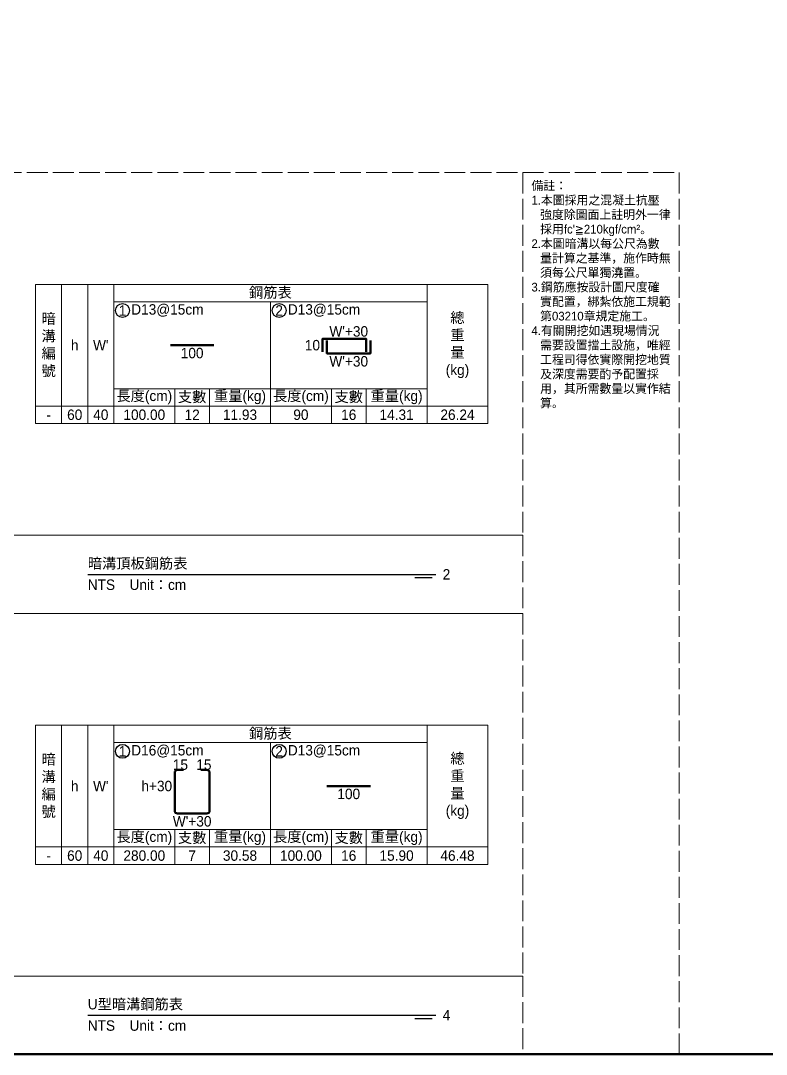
# Model space of a CAD drawing. Extents: x -3420 to 2030, y -3892 to 566.
# Drawn here: x -2139 to -1710, y -3892 to -3298 of the extents above; entities that cross this region are included whole.
import ezdxf

# ---------------------------------------------------------------- set-up
doc = ezdxf.new("R2010")
doc.units = 0
doc.header["$MEASUREMENT"] = 0
doc.linetypes.add('ACAD_ISO02W100', pattern=[15, 12, -3])
for name, color, linetype, lineweight in [('一、1.基本-圖框', 7, 'Continuous', 20), ('一、3.基本-變更', 1, 'Continuous', 50), ('二、5.繪圖-鋼筋', 60, 'Continuous', 50)]:
    doc.layers.add(name, color=color, linetype=linetype, lineweight=lineweight)
doc.layers.add('一、4.基本-隱藏', color=9, linetype='ACAD_ISO02W100', lineweight=20, plot=False)
doc.layers.add('三、1.文字-說明文字', color=2, linetype='Continuous')
doc.layers.add('三、3.文字-註解文字', color=2, linetype='Continuous')
doc.styles.add('次圖名(詳圖)', font='MS PGothic.ttf', dxfattribs={"height": 6})
doc.styles.add('註解文字(詳圖)', font='MS PGothic.ttf', dxfattribs={"height": 5})

msp = doc.modelspace()

# ---------------------------------------------------------------- linework, layer by layer
at = {"layer": '一、1.基本-圖框'}
for points in [[(-2130, -3519.25), (-2115, -3519.25), (-2115, -3449.25), (-2130, -3449.25)], [(-2115, -3519.25), (-2100, -3519.25), (-2100, -3449.25), (-2115, -3449.25)], [(-2100, -3519.25), (-2085, -3519.25), (-2085, -3449.25), (-2100, -3449.25)], [(-2085, -3459.25), (-1905, -3459.25), (-1905, -3449.25), (-2085, -3449.25)], [(-1870, -3519.25), (-1905, -3519.25), (-1905, -3449.25), (-1870, -3449.25)], [(-2085, -3459.25), (-1995, -3459.25), (-1995, -3509.25), (-2085, -3509.25)], [(-1995, -3459.25), (-1905, -3459.25), (-1905, -3509.25), (-1995, -3509.25)], [(-2085, -3509.25), (-2050, -3509.25), (-2050, -3519.25), (-2085, -3519.25)], [(-2050, -3509.25), (-2030, -3509.25), (-2030, -3519.25), (-2050, -3519.25)], [(-2030, -3509.25), (-1995, -3509.25), (-1995, -3519.25), (-2030, -3519.25)], [(-1995, -3509.25), (-1960, -3509.25), (-1960, -3519.25), (-1995, -3519.25)], [(-1960, -3509.25), (-1940, -3509.25), (-1940, -3519.25), (-1960, -3519.25)], [(-1940, -3509.25), (-1905, -3509.25), (-1905, -3519.25), (-1940, -3519.25)], [(-2130, -3519.25), (-2115, -3519.25), (-2115, -3529.25), (-2130, -3529.25)], [(-2115, -3519.25), (-2100, -3519.25), (-2100, -3529.25), (-2115, -3529.25)], [(-2100, -3519.25), (-2085, -3519.25), (-2085, -3529.25), (-2100, -3529.25)], [(-2085, -3519.25), (-2050, -3519.25), (-2050, -3529.25), (-2085, -3529.25)], [(-2050, -3519.25), (-2030, -3519.25), (-2030, -3529.25), (-2050, -3529.25)], [(-2030, -3519.25), (-1995, -3519.25), (-1995, -3529.25), (-2030, -3529.25)], [(-1995, -3519.25), (-1960, -3519.25), (-1960, -3529.25), (-1995, -3529.25)], [(-1960, -3519.25), (-1940, -3519.25), (-1940, -3529.25), (-1960, -3529.25)], [(-1940, -3519.25), (-1905, -3519.25), (-1905, -3529.25), (-1940, -3529.25)], [(-1905, -3519.25), (-1870, -3519.25), (-1870, -3529.25), (-1905, -3529.25)], [(-2130, -3772.75), (-2115, -3772.75), (-2115, -3702.75), (-2130, -3702.75)], [(-2115, -3772.75), (-2100, -3772.75), (-2100, -3702.75), (-2115, -3702.75)], [(-2100, -3772.75), (-2085, -3772.75), (-2085, -3702.75), (-2100, -3702.75)], [(-2085, -3712.75), (-1905, -3712.75), (-1905, -3702.75), (-2085, -3702.75)], [(-1870, -3772.75), (-1905, -3772.75), (-1905, -3702.75), (-1870, -3702.75)], [(-2085, -3712.75), (-1995, -3712.75), (-1995, -3762.75), (-2085, -3762.75)], [(-1995, -3712.75), (-1905, -3712.75), (-1905, -3762.75), (-1995, -3762.75)], [(-2085, -3762.75), (-2050, -3762.75), (-2050, -3772.75), (-2085, -3772.75)], [(-2050, -3762.75), (-2030, -3762.75), (-2030, -3772.75), (-2050, -3772.75)], [(-2030, -3762.75), (-1995, -3762.75), (-1995, -3772.75), (-2030, -3772.75)], [(-1995, -3762.75), (-1960, -3762.75), (-1960, -3772.75), (-1995, -3772.75)], [(-1960, -3762.75), (-1940, -3762.75), (-1940, -3772.75), (-1960, -3772.75)], [(-1940, -3762.75), (-1905, -3762.75), (-1905, -3772.75), (-1940, -3772.75)], [(-2130, -3772.75), (-2115, -3772.75), (-2115, -3782.75), (-2130, -3782.75)], [(-2115, -3772.75), (-2100, -3772.75), (-2100, -3782.75), (-2115, -3782.75)], [(-2100, -3772.75), (-2085, -3772.75), (-2085, -3782.75), (-2100, -3782.75)], [(-2085, -3772.75), (-2050, -3772.75), (-2050, -3782.75), (-2085, -3782.75)], [(-2050, -3772.75), (-2030, -3772.75), (-2030, -3782.75), (-2050, -3782.75)], [(-2030, -3772.75), (-1995, -3772.75), (-1995, -3782.75), (-2030, -3782.75)], [(-1995, -3772.75), (-1960, -3772.75), (-1960, -3782.75), (-1995, -3782.75)], [(-1960, -3772.75), (-1940, -3772.75), (-1940, -3782.75), (-1960, -3782.75)], [(-1940, -3772.75), (-1905, -3772.75), (-1905, -3782.75), (-1940, -3782.75)], [(-1905, -3772.75), (-1870, -3772.75), (-1870, -3782.75), (-1905, -3782.75)]]:
    msp.add_lwpolyline(points, close=True, dxfattribs=at)
at = {"layer": '一、3.基本-變更'}
msp.add_lwpolyline([(-3420, -2778), (0, -2778), (0, -3892), (-3420, -3892)], close=True, dxfattribs=at)
at = {"layer": '一、4.基本-隱藏'}
for points in [[(-2540, -3385), (-1760, -3385), (-1760, -3892), (-2540, -3892)], [(-2150, -3385), (-1850, -3385), (-1850, -3593.5), (-2150, -3593.5)], [(-2150, -3593.5), (-1850, -3593.5), (-1850, -3638.5), (-2150, -3638.5)], [(-2150, -3638.5), (-1850, -3638.5), (-1850, -3847), (-2150, -3847)], [(-2150, -3847), (-1850, -3847), (-1850, -3892), (-2150, -3892)]]:
    msp.add_lwpolyline(points, close=True, dxfattribs=at)
msp.add_lwpolyline([(-2540, -3892), (-1760, -3892)], dxfattribs=at)
at = {"layer": '三、3.文字-註解文字'}
for points in [[(-2100, -3616), (-1900, -3616)], [(-1902, -3618), (-1912, -3618)], [(-2100, -3869.5), (-1900, -3869.5)], [(-1902, -3871.5), (-1912, -3871.5)]]:
    msp.add_lwpolyline(points, dxfattribs=at)
for centre in [(-2080, -3464.25), (-1990, -3464.25), (-2080, -3717.75), (-1990, -3717.75)]:
    msp.add_circle(centre, 4, dxfattribs=at)
at = {"layer": '二、5.繪圖-鋼筋'}
for points in [[(-1965, -3488), (-1965, -3480.5), (-1940, -3480.5), (-1940, -3488)], [(-1962.5, -3481.5), (-1962.5, -3489), (-1937.5, -3489), (-1937.5, -3481.5)], [(-2052.5, -3484.25), (-2027.5, -3484.25)], [(-1962.5, -3737.75), (-1937.5, -3737.75)]]:
    msp.add_lwpolyline(points, dxfattribs=at)
msp.add_lwpolyline([(-2045, -3728.5), (-2048.5, -3728.5, 0.4142136), (-2050, -3730), (-2050, -3752, 0.4142136), (-2048.5, -3753.5), (-2031.5, -3753.5, 0.4142136), (-2030, -3752), (-2030, -3730, 0.4142136), (-2031.5, -3728.5), (-2035, -3728.5)], format="xyb", dxfattribs=at)

# ---------------------------------------------------------------- texts
at = {"layer": '一、1.基本-圖框', "char_height": 6, "attachment_point": 5, "style": '註解文字(詳圖)'}
for s, width, insert in [('{\\fMS PGothic|b0|i0|c128|p34;鋼筋表}', 94.24964, (-1995, -3454.25)), ('暗{\\fMS PGothic|b0|i0|c128|p34;溝編號}', 12.98354, (-2122.5, -3484.25)), ('{\\fMS PGothic|b0|i0|c128|p34;總重量(kg)}', 6, (-1887.5, -3484.25)), ('{\\fMS PGothic|b0|i0|c128|p34;h}', 12.98354, (-2107.5, -3484.25)), ("W'", 22.32258, (-2092.5, -3484.25)), ('{\\fMS PGothic|b0|i0|c128|p34;長度(cm)}', 35.02324, (-2067.5, -3514.25)), ('{\\fMS PGothic|b0|i0|c128|p34;支數}', 19.27354, (-2040, -3514.25)), ('{\\fMS PGothic|b0|i0|c128|p34;重量(kg)}', 30.27214, (-2012.5, -3514.25)), ('{\\fMS PGothic|b0|i0|c128|p34;長度(cm)}', 35.02324, (-1977.5, -3514.25)), ('{\\fMS PGothic|b0|i0|c128|p34;支數}', 19.27354, (-1950, -3514.25)), ('{\\fMS PGothic|b0|i0|c128|p34;重量(kg)}', 30.27214, (-1922.5, -3514.25)), ('{\\fMS PGothic|b0|i0|c128|p34;鋼筋表}', 94.24964, (-1995, -3707.75)), ('暗{\\fMS PGothic|b0|i0|c128|p34;溝編號}', 12.98354, (-2122.5, -3737.75)), ('{\\fMS PGothic|b0|i0|c128|p34;總重量(kg)}', 6, (-1887.5, -3737.75)), ('{\\fMS PGothic|b0|i0|c128|p34;h}', 12.98354, (-2107.5, -3737.75)), ("W'", 22.32258, (-2092.5, -3737.75)), ('{\\fMS PGothic|b0|i0|c128|p34;長度(cm)}', 35.02324, (-2067.5, -3767.75)), ('{\\fMS PGothic|b0|i0|c128|p34;支數}', 19.27354, (-2040, -3767.75)), ('{\\fMS PGothic|b0|i0|c128|p34;重量(kg)}', 30.27214, (-2012.5, -3767.75)), ('{\\fMS PGothic|b0|i0|c128|p34;長度(cm)}', 35.02324, (-1977.5, -3767.75)), ('{\\fMS PGothic|b0|i0|c128|p34;支數}', 19.27354, (-1950, -3767.75)), ('{\\fMS PGothic|b0|i0|c128|p34;重量(kg)}', 30.27214, (-1922.5, -3767.75))]:
    msp.add_mtext_dynamic_manual_height_columns(s, width=width, gutter_width=30, heights=[0], dxfattribs=dict(at, insert=insert))
at = {"layer": '三、1.文字-說明文字', "insert": (-1845, -3390), "char_height": 5, "attachment_point": 1, "style": '註解文字(詳圖)'}
msp.add_mtext_dynamic_manual_height_columns("{\\fMS PGothic|b0|i0|c128|p34;備註：\\P\\pi-5,l5;1.本圖採用之混凝土抗壓強度除圖面上註明外一律採用fc'≧210kgf/cm²。\\P2.本圖暗溝以每公尺為數量計算之基準，施作時無須每公尺單獨澆置。\\P3.鋼筋應按設計圖尺度確實配置，綁紮依施工規範第03210章規定施工。\\P4.有關開挖如遇現場情況需要設置擋土設施，唯經工程司得依實際開挖地質及深度需要酌予配置採用，其所需數量以實作結算。}", width=80, gutter_width=30, heights=[0], dxfattribs=at)
at = {"layer": '三、3.文字-註解文字', "char_height": 6}
for s, width, gutter_width, insert, attachment_point, style in [('1', 8.38231, 30, (-2080, -3464.25), 5, '註解文字(詳圖)'), ('D13@15cm', 6.06582, 30, (-2075, -3464.25), 4, '註解文字(詳圖)'), ('2', 8.38231, 30, (-1990, -3464.25), 5, '註解文字(詳圖)'), ('{\\fMS PGothic|b0|i0|c128|p34;D1}3{\\fMS PGothic|b0|i0|c128|p34;@}1{\\fMS PGothic|b0|i0|c128|p34;5cm}', 6.06582, 30, (-1985, -3464.25), 4, '註解文字(詳圖)'), ('-', 9.06048, 30, (-2122.5, -3524.25), 5, '註解文字(詳圖)'), ('60', 9.06048, 30, (-2107.5, -3524.25), 5, '註解文字(詳圖)'), ('40', 9.06048, 30, (-2092.5, -3524.25), 5, '註解文字(詳圖)'), ('100.00', 9.06048, 30, (-2067.5, -3524.25), 5, '註解文字(詳圖)'), ('12', 9.06048, 30, (-2040, -3524.25), 5, '註解文字(詳圖)'), ('11.93', 9.06048, 30, (-2012.5, -3524.25), 5, '註解文字(詳圖)'), ('90', 9.06048, 30, (-1977.5, -3524.25), 5, '註解文字(詳圖)'), ('16', 9.06048, 30, (-1950, -3524.25), 5, '註解文字(詳圖)'), ('14.31', 9.06048, 30, (-1922.5, -3524.25), 5, '註解文字(詳圖)'), ('26.24', 9.06048, 30, (-1887.5, -3524.25), 5, '註解文字(詳圖)'), ('暗{\\fMS PGothic|b0|i0|c128|p34;溝}頂板鋼筋表', 134.12151, 15, (-2100, -3610), 4, '次圖名(詳圖)'), ('2', 3, 15, (-1896, -3616), 4, '次圖名(詳圖)'), ('NTS{\\fMS PGothic|b0|i0|c128|p34;^IUnit：cm}', 136.03259, 15, (-2100, -3622), 4, '次圖名(詳圖)'), ('1', 8.38231, 30, (-2080, -3717.75), 5, '註解文字(詳圖)'), ('{\\fMS PGothic|b0|i0|c128|p34;D1}6{\\fMS PGothic|b0|i0|c128|p34;@15cm}', 6.06582, 30, (-2075, -3717.75), 4, '註解文字(詳圖)'), ('2', 8.38231, 30, (-1990, -3717.75), 5, '註解文字(詳圖)'), ('{\\fMS PGothic|b0|i0|c128|p34;D1}3{\\fMS PGothic|b0|i0|c128|p34;@}1{\\fMS PGothic|b0|i0|c128|p34;5cm}', 6.06582, 30, (-1985, -3717.75), 4, '註解文字(詳圖)'), ('-', 9.06048, 30, (-2122.5, -3777.75), 5, '註解文字(詳圖)'), ('60', 9.06048, 30, (-2107.5, -3777.75), 5, '註解文字(詳圖)'), ('40', 9.06048, 30, (-2092.5, -3777.75), 5, '註解文字(詳圖)'), ('280.00', 9.06048, 30, (-2067.5, -3777.75), 5, '註解文字(詳圖)'), ('7', 9.06048, 30, (-2040, -3777.75), 5, '註解文字(詳圖)'), ('30.58', 9.06048, 30, (-2012.5, -3777.75), 5, '註解文字(詳圖)'), ('{\\fMS PGothic|b0|i0|c128|p34;100}.00', 9.06048, 30, (-1977.5, -3777.75), 5, '註解文字(詳圖)'), ('16', 9.06048, 30, (-1950, -3777.75), 5, '註解文字(詳圖)'), ('15.90', 9.06048, 30, (-1922.5, -3777.75), 5, '註解文字(詳圖)'), ('46.48', 9.06048, 30, (-1887.5, -3777.75), 5, '註解文字(詳圖)'), ('U型暗溝鋼筋表', 134.12151, 15, (-2100, -3863.5), 4, '次圖名(詳圖)'), ('4', 3, 15, (-1896, -3869.5), 4, '次圖名(詳圖)'), ('NTS{\\fMS PGothic|b0|i0|c128|p34;^IUnit：cm}', 136.03259, 15, (-2100, -3875.5), 4, '次圖名(詳圖)')]:
    msp.add_mtext_dynamic_manual_height_columns(s, width=width, gutter_width=gutter_width, heights=[0], dxfattribs=dict(at, insert=insert, attachment_point=attachment_point, style=style))
at = {"layer": '二、5.繪圖-鋼筋', "char_height": 6, "style": '註解文字(詳圖)'}
for s, width, insert, attachment_point in [("{\\fMS PGothic|b0|i0|c128|p34;W'}+3{\\fMS PGothic|b0|i0|c128|p34;0}", 3.56631, (-1950, -3473.277), 2), ('{\\fMS PGothic|b0|i0|c128|p34;10}', 8.87231, (-1966.5, -3484.25), 6), ('100', 3.56631, (-2040, -3485.75), 2), ("{\\fMS PGothic|b0|i0|c128|p34;W'}+3{\\fMS PGothic|b0|i0|c128|p34;0}", 3.56631, (-1950, -3490.5), 2), ('15', 8.87231, (-2046.75, -3728.5), 8), ('15', 8.87231, (-2033.25, -3728.5), 8), ('{\\fMS PGothic|b0|i0|c128|p34;h+}3{\\fMS PGothic|b0|i0|c128|p34;0}', 8.87231, (-2051.5, -3737.75), 6), ('100', 3.56631, (-1950, -3739.25), 2), ("{\\fMS PGothic|b0|i0|c128|p34;W'+}3{\\fMS PGothic|b0|i0|c128|p34;0}", 3.56631, (-2040, -3755), 2)]:
    msp.add_mtext_dynamic_manual_height_columns(s, width=width, gutter_width=30, heights=[0], dxfattribs=dict(at, insert=insert, attachment_point=attachment_point))

doc.saveas('drawing.dxf')
